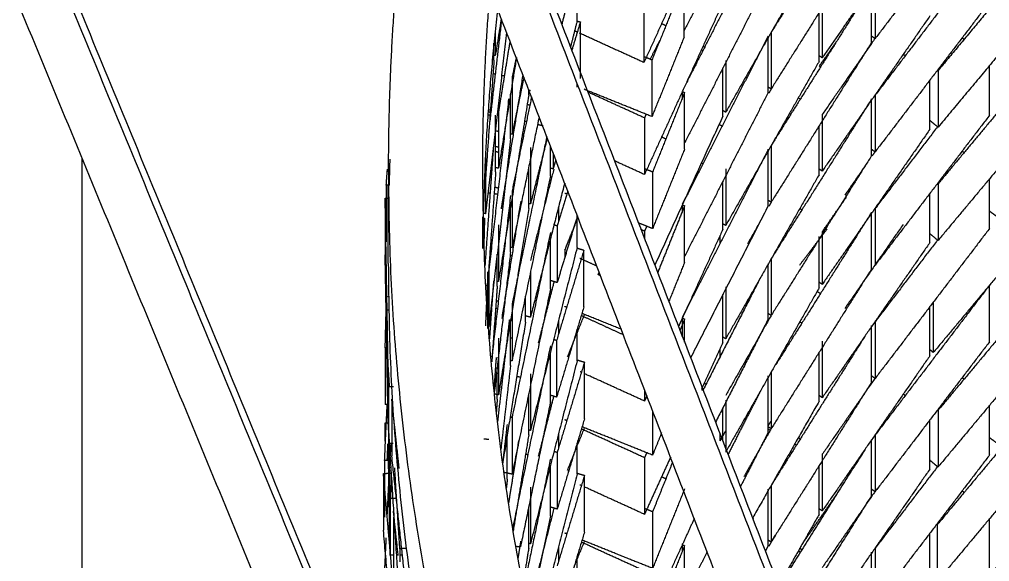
# Model space of a CAD drawing. Header units: millimetres. Extents: x 507.9 to 541, y 40.2 to 69.3.
# Drawn here: x 512.705 to 513.732, y 47.244 to 47.819 of the extents above; entities that cross this region are included whole.
import ezdxf

# ---------------------------------------------------------------- set-up
doc = ezdxf.new("R2010")
doc.units = ezdxf.units.MM
doc.layers.add('Make2D$Visible$Curves', color=7, linetype='Continuous', true_color=0x000000)

msp = doc.modelspace()

# ---------------------------------------------------------------- linework, layer by layer
at = {"layer": 'Make2D$Visible$Curves', "color": 18, "lineweight": -3, "true_color": 0x000000}
for points in [[(513.5639, 48.49888), (513.83715, 47.81827), (514.11039, 47.13766)], [(514.07804, 47.08119), (513.79968, 47.77564), (513.52132, 48.47009)], [(513.58407, 48.4678), (513.85491, 47.79319), (514.12576, 47.11857)], [(513.10106, 48.25327), (513.43227, 47.39569), (513.76349, 46.53811)], [(513.11648, 48.23429), (513.44769, 47.37671), (513.77891, 46.51913)], [(513.73084, 46.48194), (513.39464, 47.35353), (513.05845, 48.22512)], [(513.50866, 46.01484), (513.10515, 46.9946), (512.70163, 47.97436)], [(513.49749, 47.98103), (513.4531, 47.89396), (513.4087, 47.80689)], [(513.60005, 47.96324), (513.55057, 47.88443), (513.50109, 47.80562)], [(513.52401, 45.99606), (513.12049, 46.97582), (512.71698, 47.95559)], [(513.44897, 47.9549), (513.40747, 47.86391), (513.36598, 47.77293)], [(513.73092, 47.95589), (513.67081, 47.87702), (513.61069, 47.79816)], [(512.65705, 47.94805), (513.06716, 46.95334), (513.47728, 45.95863)], [(513.49699, 47.92005), (513.45346, 47.83467), (513.40993, 47.7493)], [(513.607, 47.91431), (513.55383, 47.82961), (513.50065, 47.74492)], [(513.55143, 47.89413), (513.502, 47.8072), (513.45257, 47.72027)], [(513.73093, 47.89589), (513.67081, 47.81702), (513.61069, 47.73816)], [(513.29509, 47.87608), (513.28709, 47.84471), (513.27909, 47.81334)], [(513.29529, 47.81688), (513.29529, 47.84658), (513.29529, 47.87627)], [(513.40844, 47.85986), (513.3915, 47.81775), (513.37456, 47.77563)], [(513.40844, 47.79986), (513.40844, 47.82986), (513.40844, 47.85986)], [(513.49749, 47.86103), (513.45332, 47.7744), (513.40915, 47.68776)], [(513.61069, 47.85816), (513.61069, 47.82816), (513.61069, 47.79816)], [(513.76317, 47.86729), (513.72025, 47.81584), (513.67733, 47.76439)], [(513.60714, 47.85344), (513.58095, 47.81566), (513.55476, 47.77787)], [(513.607, 47.79431), (513.607, 47.82431), (513.607, 47.85431)], [(513.59988, 47.84296), (513.55027, 47.76394), (513.50065, 47.68492)], [(513.36598, 47.83293), (513.36598, 47.80293), (513.36598, 47.77293)], [(513.44958, 47.83625), (513.42826, 47.78949), (513.40693, 47.74273)], [(513.55476, 47.83136), (513.55476, 47.80462), (513.55476, 47.77787)], [(513.73192, 47.83719), (513.6713, 47.75767), (513.61069, 47.67816)], [(513.21529, 47.81851), (513.20856, 47.76027), (513.20183, 47.70203)], [(513.21487, 47.81852), (513.21177, 47.79942), (513.20868, 47.78031)], [(513.29476, 47.8171), (513.29674, 47.8165), (513.29871, 47.8159)], [(513.55143, 47.77413), (513.55143, 47.79996), (513.55143, 47.82579)], [(513.6687, 47.82224), (513.61173, 47.74006), (513.55476, 47.65787)], [(513.58427, 47.8181), (513.58374, 47.8185), (513.5832, 47.81891)], [(513.77939, 47.82673), (513.72836, 47.76556), (513.67733, 47.70439)], [(513.29529, 47.81688), (513.29179, 47.80316), (513.28829, 47.78943)], [(513.29871, 47.8159), (513.29419, 47.80093), (513.28967, 47.78596)], [(513.29871, 47.7559), (513.29871, 47.7859), (513.29871, 47.8159)], [(513.38911, 47.8118), (513.38692, 47.81292), (513.38472, 47.81404)], [(513.22062, 47.80469), (513.20954, 47.70873), (513.19845, 47.61277)], [(513.20868, 47.80674), (513.20868, 47.79353), (513.20868, 47.78031)], [(513.2956, 47.80503), (513.29416, 47.80569), (513.29272, 47.80634)], [(513.36598, 47.77293), (513.33183, 47.7885), (513.29768, 47.80408)], [(513.37268, 47.77639), (513.37788, 47.78658), (513.38308, 47.79678)], [(513.40844, 47.79986), (513.3915, 47.75775), (513.37456, 47.71563)], [(513.49749, 47.80103), (513.45207, 47.71195), (513.40665, 47.62286)], [(513.49749, 47.74103), (513.49749, 47.77103), (513.49749, 47.80103)], [(513.50065, 47.80484), (513.50065, 47.77488), (513.50065, 47.74492)], [(513.61066, 47.79851), (513.58271, 47.75819), (513.55476, 47.71787)], [(513.61069, 47.79816), (513.60884, 47.79955), (513.607, 47.80094)], [(513.70294, 47.79907), (513.70396, 47.7983), (513.70498, 47.79753)], [(513.20729, 47.7755), (513.20729, 47.78449), (513.20729, 47.79347)], [(513.22418, 47.79555), (513.21814, 47.75827), (513.2121, 47.72098)], [(513.28953, 47.78629), (513.28998, 47.78727), (513.29043, 47.78826)], [(513.42693, 47.78658), (513.42787, 47.78615), (513.42881, 47.78572)], [(513.43024, 47.78913), (513.42941, 47.78966), (513.42857, 47.79018)], [(513.607, 47.79431), (513.55383, 47.70961), (513.50065, 47.62492)], [(513.55172, 47.76902), (513.56093, 47.7823), (513.57014, 47.79559)], [(513.20868, 47.78031), (513.20735, 47.78053), (513.20602, 47.78074)], [(513.23109, 47.77826), (513.2216, 47.71962), (513.2121, 47.66098)], [(513.23075, 47.77775), (513.22859, 47.7673), (513.22643, 47.75686)], [(513.37456, 47.77563), (513.37027, 47.77736), (513.36598, 47.77909)], [(513.55476, 47.77787), (513.55328, 47.7789), (513.5518, 47.77992)], [(513.64085, 47.78155), (513.64182, 47.78088), (513.64279, 47.7802)], [(513.79561, 47.78617), (513.73647, 47.71528), (513.67733, 47.64439)], [(513.20729, 47.7755), (513.20228, 47.7054), (513.19727, 47.6353)], [(513.37456, 47.77563), (513.37456, 47.74563), (513.37456, 47.71563)], [(513.44958, 47.71625), (513.44958, 47.74173), (513.44958, 47.76721)], [(513.45257, 47.77511), (513.45257, 47.74769), (513.45257, 47.72027)], [(513.55143, 47.77413), (513.502, 47.6872), (513.45257, 47.60027)], [(513.55172, 47.76902), (513.55234, 47.76863), (513.55296, 47.76824)], [(513.68329, 47.77154), (513.68302, 47.77174), (513.68274, 47.77195)], [(513.73192, 47.71719), (513.73192, 47.74351), (513.73192, 47.76982)], [(513.20866, 47.76054), (513.20746, 47.76079), (513.20625, 47.76104)], [(513.21829, 47.75855), (513.21683, 47.75885), (513.21536, 47.75915)], [(513.23785, 47.76002), (513.22806, 47.69952), (513.21826, 47.63901)], [(513.23897, 47.75747), (513.2327, 47.72716), (513.22643, 47.69686)], [(513.22643, 47.75686), (513.22643, 47.72686), (513.22643, 47.69686)], [(513.67733, 47.76439), (513.67733, 47.73439), (513.67733, 47.70439)], [(513.29529, 47.74689), (513.29529, 47.74863), (513.29529, 47.75036)], [(513.29609, 47.7472), (513.29603, 47.74702), (513.29598, 47.74684)], [(513.50065, 47.74492), (513.49907, 47.74592), (513.49749, 47.74691)], [(513.50142, 47.74619), (513.49984, 47.7434), (513.49825, 47.74061)], [(513.6687, 47.70224), (513.6687, 47.72825), (513.6687, 47.75426)], [(513.24407, 47.73841), (513.22809, 47.63969), (513.2121, 47.54098)], [(513.22482, 47.69212), (513.22482, 47.71583), (513.22482, 47.73955)], [(513.2471, 47.73676), (513.23677, 47.68681), (513.22643, 47.63686)], [(513.24407, 47.73841), (513.24407, 47.74099), (513.24407, 47.74357)], [(513.24588, 47.74308), (513.24505, 47.74329), (513.24422, 47.7435)], [(513.37456, 47.71563), (513.33859, 47.7301), (513.30262, 47.74457)], [(513.36659, 47.71428), (513.33669, 47.72792), (513.30678, 47.74155)], [(513.40665, 47.7421), (513.38662, 47.69819), (513.36659, 47.65428)], [(513.40905, 47.74121), (513.39212, 47.69909), (513.37518, 47.65698)], [(513.40629, 47.74232), (513.40767, 47.74176), (513.40905, 47.74121)], [(513.40665, 47.74196), (513.40665, 47.73859), (513.40665, 47.73522)], [(513.40905, 47.68121), (513.40905, 47.71121), (513.40905, 47.74121)], [(513.49749, 47.74103), (513.45336, 47.65448), (513.40923, 47.56793)], [(513.53162, 47.73391), (513.53052, 47.73467), (513.52942, 47.73543)], [(513.61069, 47.73816), (513.61069, 47.70816), (513.61069, 47.67816)], [(513.80545, 47.73796), (513.74139, 47.66118), (513.67733, 47.58439)], [(513.2228, 47.73458), (513.21234, 47.64401), (513.20188, 47.55344)], [(513.22528, 47.73362), (513.22467, 47.7338), (513.22406, 47.73399)], [(513.24521, 47.7276), (513.24383, 47.72802), (513.24245, 47.72843)], [(513.607, 47.73431), (513.55383, 47.64961), (513.50065, 47.56492)], [(513.607, 47.67431), (513.607, 47.70431), (513.607, 47.73431)], [(513.20093, 47.71767), (513.20251, 47.71756), (513.20408, 47.71745)], [(513.20106, 47.7209), (513.20222, 47.72061), (513.20337, 47.72031)], [(513.20425, 47.72225), (513.20289, 47.72247), (513.20153, 47.72269)], [(513.20907, 47.65709), (513.20907, 47.68709), (513.20907, 47.71709)], [(513.2121, 47.72098), (513.21171, 47.72104), (513.21132, 47.72111)], [(513.2121, 47.72098), (513.2121, 47.69098), (513.2121, 47.66098)], [(513.25509, 47.71533), (513.24076, 47.64609), (513.22643, 47.57686)], [(513.36835, 47.71813), (513.36747, 47.71621), (513.36659, 47.71428)], [(513.44958, 47.71625), (513.41358, 47.6373), (513.37758, 47.55836)], [(513.45257, 47.72027), (513.45108, 47.72112), (513.44958, 47.72197)], [(513.55476, 47.71787), (513.55476, 47.68787), (513.55476, 47.65787)], [(513.73192, 47.71719), (513.6713, 47.63767), (513.61069, 47.55816)], [(513.22988, 47.71356), (513.23013, 47.71349), (513.23039, 47.71343)], [(513.24004, 47.71097), (513.24087, 47.71075), (513.2417, 47.71054)], [(513.25348, 47.70754), (513.25633, 47.70681), (513.25919, 47.70608)], [(513.36659, 47.71428), (513.36659, 47.68428), (513.36659, 47.65428)], [(513.44559, 47.7075), (513.44726, 47.70665), (513.44893, 47.70579)], [(513.55143, 47.65413), (513.55143, 47.67996), (513.55143, 47.70579)], [(513.67683, 47.70493), (513.64376, 47.66154), (513.61069, 47.61816)], [(513.67733, 47.70439), (513.67306, 47.70796), (513.66878, 47.71152)], [(513.21226, 47.6998), (513.21054, 47.70015), (513.20881, 47.70051)], [(513.22643, 47.69686), (513.22566, 47.69702), (513.2249, 47.69718)], [(513.26321, 47.69455), (513.24482, 47.60571), (513.22643, 47.51686)], [(513.38928, 47.69171), (513.387, 47.69287), (513.38472, 47.69404)], [(513.58427, 47.6981), (513.58374, 47.6985), (513.5832, 47.69891)], [(513.6687, 47.70224), (513.63815, 47.65817), (513.6076, 47.6141)], [(513.20674, 47.68451), (513.2022, 47.62105), (513.19767, 47.55759)], [(513.22482, 47.69212), (513.21335, 47.59278), (513.20188, 47.49344)], [(513.20914, 47.68406), (513.21081, 47.68379), (513.21249, 47.68352)], [(513.26371, 47.69299), (513.25479, 47.65803), (513.24588, 47.62308)], [(513.26697, 47.65271), (513.26697, 47.66862), (513.26697, 47.68453)], [(513.50065, 47.68492), (513.50065, 47.65492), (513.50065, 47.62492)], [(513.21244, 47.67749), (513.21102, 47.67792), (513.2096, 47.67835)], [(513.22393, 47.67403), (513.22351, 47.67415), (513.22308, 47.67428)], [(513.22362, 47.68172), (513.22438, 47.6816), (513.22514, 47.68147)], [(513.24588, 47.68308), (513.24588, 47.65308), (513.24588, 47.62308)], [(513.26981, 47.67717), (513.26981, 47.66867), (513.26981, 47.66017)], [(513.40905, 47.68121), (513.39212, 47.63909), (513.37518, 47.59698)], [(513.49666, 47.6794), (513.45166, 47.59113), (513.40665, 47.50286)], [(513.49749, 47.62103), (513.49749, 47.65103), (513.49749, 47.68103)], [(513.607, 47.67431), (513.55409, 47.59003), (513.50118, 47.50576)], [(513.53088, 47.67415), (513.53088, 47.67361), (513.53088, 47.67307)], [(513.61069, 47.67816), (513.60884, 47.67955), (513.607, 47.68094)], [(513.61086, 47.67881), (513.60918, 47.67638), (513.6075, 47.67396)], [(513.70289, 47.67911), (513.70411, 47.67819), (513.70533, 47.67726)], [(512.77105, 47.67162), (512.77105, 46.4775), (512.77105, 45.28338)], [(513.0966, 47.6429), (513.09696, 47.65669), (513.09731, 47.67048)], [(513.19845, 47.67277), (513.19845, 47.64277), (513.19845, 47.61277)], [(513.27269, 47.66971), (513.27125, 47.66494), (513.26981, 47.66017)], [(513.36659, 47.65428), (513.35075, 47.6615), (513.33491, 47.66873)], [(513.42693, 47.66658), (513.42774, 47.66621), (513.42856, 47.66583)], [(513.60018, 47.6634), (513.5895, 47.64799), (513.57882, 47.63259)], [(513.09328, 47.64314), (513.09388, 47.65153), (513.09448, 47.65992)], [(513.20907, 47.65709), (513.20426, 47.58978), (513.19944, 47.52247)], [(513.2121, 47.66098), (513.21075, 47.6612), (513.2094, 47.66142)], [(513.24407, 47.61841), (513.24407, 47.64024), (513.24407, 47.66208)], [(513.27058, 47.65995), (513.25823, 47.61151), (513.24588, 47.56308)], [(513.26981, 47.66017), (513.26839, 47.6606), (513.26697, 47.66103)], [(513.37518, 47.65698), (513.37089, 47.65871), (513.36659, 47.66044)], [(513.37518, 47.65698), (513.37518, 47.62698), (513.37518, 47.59698)], [(513.45257, 47.66027), (513.45257, 47.63027), (513.45257, 47.60027)], [(513.55143, 47.65413), (513.502, 47.5672), (513.45257, 47.48027)], [(513.55476, 47.65787), (513.55309, 47.65903), (513.55143, 47.66018)], [(513.09328, 47.64314), (513.09328, 47.61314), (513.09328, 47.58314)], [(513.09665, 47.6429), (513.09497, 47.64302), (513.09328, 47.64314)], [(513.09539, 47.55986), (513.09539, 47.60153), (513.09539, 47.6432)], [(513.26697, 47.65271), (513.2467, 47.55479), (513.22643, 47.45686)], [(513.28212, 47.64524), (513.264, 47.57416), (513.24588, 47.50308)], [(513.44958, 47.59625), (513.44958, 47.62166), (513.44958, 47.64707)], [(513.67733, 47.64439), (513.67705, 47.64462), (513.67678, 47.64485)], [(513.67733, 47.64439), (513.67733, 47.61472), (513.67733, 47.58505)], [(513.73192, 47.59719), (513.73192, 47.62351), (513.73192, 47.64982)], [(513.19727, 47.6353), (513.19809, 47.6352), (513.19891, 47.63511)], [(513.20138, 47.63482), (513.20228, 47.63472), (513.20317, 47.63462)], [(513.20758, 47.63411), (513.2094, 47.6339), (513.21122, 47.63369)], [(513.21186, 47.63988), (513.21002, 47.64026), (513.20819, 47.64064)], [(513.21815, 47.63832), (513.2165, 47.62814), (513.21485, 47.61796)], [(513.22643, 47.63686), (513.22643, 47.60686), (513.22643, 47.57686)], [(513.28537, 47.63682), (513.27978, 47.61831), (513.27419, 47.5998)], [(513.28437, 47.6335), (513.28339, 47.6339), (513.2824, 47.6343)], [(513.6687, 47.58224), (513.6687, 47.60825), (513.6687, 47.63426)], [(513.09208, 47.62931), (513.09388, 47.62934), (513.09568, 47.62938)], [(513.09564, 47.42934), (513.09386, 47.52933), (513.09208, 47.62931)], [(513.09208, 47.62931), (513.09208, 47.59931), (513.09208, 47.56931)], [(513.22482, 47.63212), (513.21496, 47.5467), (513.20509, 47.46128)], [(513.23557, 47.62592), (513.22552, 47.56387), (513.21548, 47.50181)], [(513.24588, 47.62308), (513.24511, 47.62328), (513.24433, 47.62348)], [(513.38828, 47.62956), (513.38858, 47.62944), (513.38889, 47.62932)], [(513.40665, 47.62217), (513.40665, 47.6187), (513.40665, 47.61522)], [(513.40678, 47.62212), (513.40792, 47.62166), (513.40905, 47.62121)], [(513.50065, 47.62492), (513.49912, 47.62589), (513.49758, 47.62685)], [(513.5007, 47.62492), (513.49947, 47.62276), (513.49825, 47.62061)], [(513.55484, 47.59353), (513.56763, 47.61197), (513.58041, 47.63041)], [(513.19572, 47.61361), (513.1957, 47.61335), (513.19568, 47.61308)], [(513.19845, 47.61277), (513.19716, 47.61292), (513.19587, 47.61307)], [(513.24407, 47.61841), (513.23306, 47.55041), (513.22205, 47.48241)], [(513.22482, 47.57212), (513.22482, 47.59603), (513.22482, 47.61995)], [(513.27561, 47.61974), (513.27561, 47.61212), (513.27561, 47.60449)], [(513.40905, 47.62121), (513.39482, 47.58583), (513.38059, 47.55045)], [(513.40905, 47.56121), (513.40905, 47.59121), (513.40905, 47.62121)], [(513.49749, 47.62103), (513.45648, 47.54059), (513.41547, 47.46016)], [(513.60679, 47.61397), (513.55616, 47.53333), (513.50553, 47.45269)], [(513.53316, 47.61669), (513.53202, 47.61755), (513.53088, 47.61841)], [(513.60727, 47.61363), (513.58102, 47.57575), (513.55476, 47.53787)], [(513.607, 47.61338), (513.607, 47.61384), (513.607, 47.61431)], [(513.607, 47.55431), (513.607, 47.58377), (513.607, 47.61324)], [(513.61069, 47.61816), (513.61069, 47.58816), (513.61069, 47.55816)], [(513.61251, 47.62119), (513.61272, 47.62105), (513.61292, 47.62091)], [(513.80047, 47.61925), (513.73641, 47.54246), (513.67235, 47.46567)], [(513.74168, 47.60817), (513.7368, 47.6118), (513.73192, 47.61542)], [(513.19516, 47.60795), (513.19622, 47.60792), (513.19728, 47.6079)], [(513.19539, 47.57595), (513.19539, 47.59262), (513.19539, 47.6093)], [(513.19728, 47.6079), (513.19686, 47.59181), (513.19645, 47.57573)], [(513.29553, 47.61047), (513.28486, 47.57514), (513.27419, 47.5398)], [(513.2824, 47.5743), (513.28931, 47.59149), (513.29623, 47.60867)], [(513.29529, 47.57688), (513.29529, 47.59399), (513.29529, 47.61111)], [(513.37518, 47.59698), (513.36781, 47.59995), (513.36043, 47.60291)], [(513.45257, 47.60027), (513.45111, 47.6011), (513.44965, 47.60193)], [(513.48885, 47.60408), (513.48233, 47.59262), (513.47582, 47.58116)], [(513.2121, 47.60098), (513.2121, 47.57098), (513.2121, 47.54098)], [(513.26697, 47.59271), (513.2467, 47.49479), (513.22643, 47.39686)], [(513.27419, 47.5998), (513.2725, 47.60031), (513.2708, 47.60082)], [(513.27419, 47.5998), (513.27419, 47.5698), (513.27419, 47.5398)], [(513.36659, 47.59428), (513.36482, 47.59509), (513.36304, 47.5959)], [(513.36898, 47.59951), (513.36779, 47.59689), (513.36659, 47.59428)], [(513.36659, 47.59428), (513.36659, 47.59049), (513.36659, 47.5867)], [(513.44958, 47.59625), (513.42823, 47.54942), (513.40687, 47.50259)], [(513.53088, 47.55841), (513.54541, 47.57747), (513.55994, 47.59654)], [(513.55476, 47.5934), (513.55476, 47.56564), (513.55476, 47.53787)], [(513.64035, 47.60135), (513.60948, 47.55682), (513.57862, 47.51229)], [(513.73192, 47.59719), (513.6713, 47.51767), (513.61069, 47.43816)], [(513.67733, 47.58439), (513.67302, 47.58799), (513.6687, 47.59159)], [(513.26697, 47.53271), (513.26697, 47.55925), (513.26697, 47.58579)], [(513.44655, 47.5814), (513.44655, 47.58549), (513.44655, 47.58959)], [(513.55143, 47.53413), (513.55143, 47.56136), (513.55143, 47.5886)], [(513.6687, 47.58224), (513.61173, 47.50006), (513.55476, 47.41787)], [(513.67658, 47.5846), (513.64363, 47.54138), (513.61069, 47.49816)], [(513.67759, 47.58592), (513.67728, 47.58551), (513.67697, 47.58511)], [(513.22482, 47.57212), (513.21623, 47.49769), (513.20763, 47.42326)], [(513.2121, 47.57983), (513.21201, 47.57985), (513.21192, 47.57987)], [(513.22643, 47.57686), (513.22562, 47.57703), (513.22482, 47.57719)], [(513.29529, 47.57688), (513.27059, 47.47998), (513.24588, 47.38308)], [(513.30248, 47.57418), (513.28803, 47.52632), (513.27358, 47.47845)], [(513.2824, 47.5743), (513.2824, 47.57064), (513.2824, 47.56699)], [(513.29535, 47.57634), (513.29892, 47.57526), (513.30248, 47.57418)], [(513.30248, 47.51418), (513.30248, 47.54418), (513.30248, 47.57418)], [(513.09208, 47.56931), (513.09262, 47.56932), (513.09315, 47.56933)], [(513.09491, 47.41048), (513.0935, 47.4899), (513.09208, 47.56931)], [(513.21071, 47.53617), (513.21071, 47.55305), (513.21071, 47.56993)], [(513.22621, 47.5681), (513.22537, 47.56831), (513.22453, 47.56852)], [(513.31603, 47.55734), (513.30716, 47.56139), (513.29828, 47.56543)], [(513.40905, 47.56121), (513.40077, 47.54062), (513.39249, 47.52003)], [(513.40999, 47.56942), (513.40965, 47.56868), (513.40931, 47.56794)], [(513.50065, 47.56492), (513.50065, 47.53492), (513.50065, 47.50492)], [(513.20082, 47.55117), (513.1995, 47.52255), (513.19818, 47.49393)], [(513.20082, 47.49117), (513.20082, 47.52117), (513.20082, 47.55117)], [(513.20188, 47.55344), (513.20182, 47.55344), (513.20176, 47.55345)], [(513.20188, 47.55344), (513.20188, 47.52344), (513.20188, 47.49344)], [(513.24588, 47.55085), (513.24588, 47.52696), (513.24588, 47.50308)], [(513.31756, 47.54828), (513.31813, 47.54941), (513.31871, 47.55053)], [(513.49749, 47.50103), (513.49749, 47.53037), (513.49749, 47.55971)], [(513.607, 47.55431), (513.55383, 47.46961), (513.50065, 47.38492)], [(513.80545, 47.55796), (513.74139, 47.48118), (513.67733, 47.40439)], [(513.20681, 47.54153), (513.20582, 47.52778), (513.20484, 47.51403)], [(513.2121, 47.54098), (513.21156, 47.54107), (513.21102, 47.54115)], [(513.27083, 47.54093), (513.2625, 47.50827), (513.25418, 47.47562)], [(513.27419, 47.5398), (513.27064, 47.54087), (513.2671, 47.54194)], [(513.32, 47.54704), (513.31878, 47.54766), (513.31756, 47.54828)], [(513.48885, 47.54408), (513.45884, 47.48522), (513.42882, 47.42635)], [(513.55476, 47.53787), (513.55309, 47.53903), (513.55143, 47.54018)], [(513.09214, 47.47055), (513.09296, 47.50223), (513.09378, 47.53391)], [(513.19867, 47.53703), (513.20039, 47.5369), (513.2021, 47.53678)], [(513.21071, 47.53617), (513.20784, 47.49606), (513.20498, 47.45596)], [(513.26697, 47.53271), (513.2467, 47.43479), (513.22643, 47.33686)], [(513.45257, 47.53519), (513.45257, 47.53436), (513.45257, 47.53354)], [(513.55143, 47.53413), (513.502, 47.4472), (513.45257, 47.36027)], [(513.45257, 47.53292), (513.45257, 47.5066), (513.45257, 47.48027)], [(513.54936, 47.5305), (513.55116, 47.52937), (513.55296, 47.52824)], [(513.73192, 47.53719), (513.67138, 47.45778), (513.61085, 47.37837)], [(513.73192, 47.47719), (513.73192, 47.50719), (513.73192, 47.53719)], [(513.09506, 47.52473), (513.09507, 47.52489), (513.09509, 47.52505)], [(513.09565, 47.52469), (513.09536, 47.52471), (513.09506, 47.52473)], [(513.2009, 47.52215), (513.20017, 47.5223), (513.19944, 47.52245)], [(513.21196, 47.51986), (513.21077, 47.5201), (513.20958, 47.52035)], [(513.24064, 47.49774), (513.24064, 47.51164), (513.24064, 47.52554)], [(513.44958, 47.47625), (513.44958, 47.50166), (513.44958, 47.52707)], [(513.09386, 47.5109), (513.09503, 47.51093), (513.0962, 47.51095)], [(513.20226, 47.5142), (513.2013, 47.51445), (513.20034, 47.51469)], [(513.20479, 47.51331), (513.20361, 47.49679), (513.20243, 47.48028)], [(513.21095, 47.51199), (513.21016, 47.51219), (513.20938, 47.51239)], [(513.21911, 47.51838), (513.21869, 47.51846), (513.21827, 47.51855)], [(513.22643, 47.51686), (513.22643, 47.48686), (513.22643, 47.45686)], [(513.30248, 47.51418), (513.28803, 47.46632), (513.27358, 47.41845)], [(513.28418, 47.51358), (513.28329, 47.51394), (513.2824, 47.5143)], [(513.6687, 47.46224), (513.6687, 47.48825), (513.6687, 47.51426)], [(513.67235, 47.51905), (513.67235, 47.49236), (513.67235, 47.46567)], [(513.71159, 47.51052), (513.71103, 47.51094), (513.71046, 47.51136)], [(513.22346, 47.50028), (513.21723, 47.44639), (513.21101, 47.39249)], [(513.22361, 47.5005), (513.22508, 47.50026), (513.22654, 47.50002)], [(513.22482, 47.45212), (513.22482, 47.47583), (513.22482, 47.49955)], [(513.22679, 47.50795), (513.2265, 47.50802), (513.22621, 47.5081)], [(513.24588, 47.50308), (513.24326, 47.50375), (513.24064, 47.50441)], [(513.27561, 47.49968), (513.27561, 47.49249), (513.27561, 47.48531)], [(513.28509, 47.46097), (513.29405, 47.48326), (513.30301, 47.50554)], [(513.34439, 47.4844), (513.32202, 47.49461), (513.29965, 47.50481)], [(513.34237, 47.49018), (513.32135, 47.49863), (513.30034, 47.50708)], [(513.40665, 47.5021), (513.40465, 47.49772), (513.40265, 47.49334)], [(513.40905, 47.50121), (513.40664, 47.49522), (513.40424, 47.48923)], [(513.40636, 47.50229), (513.40771, 47.50175), (513.40905, 47.50121)], [(513.40665, 47.50182), (513.40665, 47.4924), (513.40665, 47.48299)], [(513.40905, 47.47681), (513.40905, 47.48901), (513.40905, 47.50121)], [(513.49749, 47.50103), (513.46972, 47.44656), (513.44194, 47.39208)], [(513.50053, 47.50462), (513.47655, 47.46245), (513.45257, 47.42027)], [(513.50065, 47.50492), (513.49907, 47.50592), (513.49749, 47.50691)], [(513.24064, 47.49774), (513.22849, 47.42266), (513.21633, 47.34758)], [(513.29529, 47.45688), (513.29529, 47.47362), (513.29529, 47.49036)], [(513.53316, 47.49669), (513.53202, 47.49755), (513.53088, 47.49841)], [(513.607, 47.43431), (513.607, 47.46431), (513.607, 47.49431)], [(513.61069, 47.49816), (513.61069, 47.46816), (513.61069, 47.43816)], [(513.80545, 47.49796), (513.74139, 47.42118), (513.67733, 47.34439)], [(513.20196, 47.48617), (513.2024, 47.48608), (513.20283, 47.48599)], [(513.20706, 47.48511), (513.20744, 47.48503), (513.20783, 47.48495)], [(513.22192, 47.48163), (513.21701, 47.45131), (513.2121, 47.42098)], [(513.2121, 47.48098), (513.2121, 47.45098), (513.2121, 47.42098)], [(513.22505, 47.48139), (513.22599, 47.48119), (513.22692, 47.481)], [(513.27358, 47.47845), (513.27212, 47.47889), (513.27067, 47.47933)], [(513.27358, 47.47845), (513.27358, 47.44845), (513.27358, 47.41845)], [(513.45257, 47.48027), (513.45111, 47.4811), (513.44966, 47.48193)], [(513.59989, 47.48298), (513.55027, 47.40395), (513.50065, 47.32492)], [(513.09491, 47.47048), (513.09352, 47.47051), (513.09214, 47.47055)], [(513.09214, 47.47055), (513.09214, 47.44055), (513.09214, 47.41055)], [(513.26697, 47.47271), (513.24701, 47.3763), (513.22705, 47.27988)], [(513.44958, 47.47625), (513.43835, 47.45161), (513.42711, 47.42697)], [(513.44655, 47.46111), (513.44655, 47.46535), (513.44655, 47.46959)], [(513.55476, 47.47787), (513.55476, 47.44787), (513.55476, 47.41787)], [(513.73192, 47.47719), (513.6713, 47.39767), (513.61069, 47.31816)], [(513.67235, 47.46567), (513.67052, 47.4672), (513.6687, 47.46872)], [(513.20572, 47.46115), (513.20506, 47.46129), (513.2044, 47.46142)], [(513.2096, 47.46056), (513.2084, 47.44382), (513.2072, 47.42708)], [(513.21211, 47.45983), (513.21151, 47.45995), (513.21091, 47.46007)], [(513.26697, 47.41271), (513.26697, 47.43834), (513.26697, 47.46398)], [(513.29529, 47.45789), (513.29919, 47.45671), (513.3031, 47.45553)], [(513.55143, 47.41413), (513.55143, 47.43996), (513.55143, 47.46579)], [(513.6687, 47.46224), (513.61173, 47.38006), (513.55476, 47.29787)], [(513.58427, 47.4581), (513.58374, 47.4585), (513.5832, 47.45891)], [(513.09677, 47.42936), (513.09609, 47.4401), (513.09541, 47.45084)], [(513.21071, 47.41617), (513.21071, 47.43305), (513.21071, 47.44993)], [(513.22482, 47.45212), (513.2197, 47.4078), (513.21459, 47.36348)], [(513.22643, 47.45686), (513.22565, 47.45702), (513.22487, 47.45719)], [(513.29529, 47.45688), (513.27059, 47.35998), (513.24588, 47.26308)], [(513.3031, 47.45553), (513.28865, 47.40767), (513.27419, 47.3598)], [(513.3031, 47.39553), (513.3031, 47.42553), (513.3031, 47.45553)], [(513.21008, 47.44391), (513.21109, 47.44375), (513.2121, 47.44358)], [(513.21597, 47.44296), (513.21656, 47.44286), (513.21715, 47.44277)], [(513.23137, 47.44046), (513.23335, 47.44014), (513.23532, 47.43983)], [(513.24588, 47.44308), (513.24588, 47.41308), (513.24588, 47.38308)], [(513.29984, 47.44472), (513.29921, 47.44501), (513.29859, 47.44529)], [(513.36659, 47.41428), (513.33485, 47.42876), (513.3031, 47.44323)], [(513.49749, 47.38103), (513.49749, 47.41103), (513.49749, 47.44103)], [(513.50065, 47.44484), (513.50065, 47.41488), (513.50065, 47.38492)], [(513.61069, 47.43856), (513.58272, 47.39822), (513.55476, 47.35787)], [(513.61069, 47.43816), (513.60884, 47.43955), (513.607, 47.44094)], [(513.70289, 47.43911), (513.70393, 47.43832), (513.70498, 47.43753)], [(513.1008, 47.42944), (513.09822, 47.42939), (513.09564, 47.42934)], [(513.09564, 47.42934), (513.09564, 47.39934), (513.09564, 47.36934)], [(513.43176, 47.4321), (513.43084, 47.43263), (513.42993, 47.43315)], [(513.607, 47.43431), (513.55383, 47.34961), (513.50065, 47.26492)], [(513.80437, 47.43655), (513.74031, 47.35976), (513.67625, 47.28297)], [(513.2121, 47.42098), (513.20978, 47.42136), (513.20745, 47.42173)], [(513.24407, 47.37841), (513.24407, 47.40024), (513.24407, 47.42208)], [(513.27055, 47.41983), (513.26235, 47.38768), (513.25415, 47.35552)], [(513.27358, 47.41845), (513.27034, 47.41943), (513.2671, 47.42041)], [(513.36659, 47.42625), (513.36659, 47.42026), (513.36659, 47.41428)], [(513.36923, 47.42007), (513.36791, 47.41717), (513.36659, 47.41428)], [(513.42693, 47.42658), (513.42766, 47.42625), (513.42838, 47.42592)], [(513.48876, 47.42391), (513.47191, 47.39085), (513.45506, 47.3578)], [(513.55476, 47.41787), (513.55322, 47.41894), (513.55168, 47.42001)], [(513.64061, 47.42172), (513.64168, 47.42097), (513.64276, 47.42023)], [(513.09152, 47.35136), (513.09287, 47.38074), (513.09423, 47.41012)], [(513.09491, 47.41048), (513.09352, 47.41051), (513.09214, 47.41055)], [(513.09482, 47.39735), (513.0947, 47.40368), (513.09459, 47.41002)], [(513.0991, 47.41614), (513.0991, 47.38614), (513.0991, 47.35614)], [(513.10696, 47.34283), (513.10303, 47.37948), (513.0991, 47.41614)], [(513.21071, 47.41617), (513.21014, 47.40815), (513.20957, 47.40014)], [(513.26697, 47.41271), (513.25116, 47.33635), (513.23535, 47.26)], [(513.44958, 47.37182), (513.44958, 47.38944), (513.44958, 47.40707)], [(513.45257, 47.41533), (513.45257, 47.3878), (513.45257, 47.36027)], [(513.55143, 47.41413), (513.51631, 47.35238), (513.4812, 47.29063)], [(513.73192, 47.35719), (513.73192, 47.38351), (513.73192, 47.40982)], [(513.10764, 47.19775), (513.10132, 47.29755), (513.09499, 47.39735)], [(513.22643, 47.39686), (513.2254, 47.39707), (513.22438, 47.39729)], [(513.22643, 47.39686), (513.22643, 47.36686), (513.22643, 47.33686)], [(513.37518, 47.40399), (513.37518, 47.38049), (513.37518, 47.35698)], [(513.47408, 47.39811), (513.4747, 47.39776), (513.47531, 47.39741)], [(513.47669, 47.39997), (513.47612, 47.40033), (513.47555, 47.40069)], [(513.67733, 47.40439), (513.67733, 47.37465), (513.67733, 47.34492)], [(513.09193, 47.39113), (513.09369, 47.39116), (513.09545, 47.39119)], [(513.09232, 47.36906), (513.09212, 47.3801), (513.09193, 47.39113)], [(513.22116, 47.38938), (513.21875, 47.36848), (513.21633, 47.34758)], [(513.3031, 47.39553), (513.28865, 47.34767), (513.27419, 47.2998)], [(513.28437, 47.3935), (513.28339, 47.3939), (513.2824, 47.3943)], [(513.2852, 47.34124), (513.29418, 47.36359), (513.30317, 47.38594)], [(513.37518, 47.35698), (513.33785, 47.37199), (513.30053, 47.38701)], [(513.49749, 47.38796), (513.49907, 47.39047), (513.50065, 47.39299)], [(513.50065, 47.38492), (513.49907, 47.38592), (513.49749, 47.38691)], [(513.62086, 47.3915), (513.62048, 47.39182), (513.6201, 47.39213)], [(513.6687, 47.34224), (513.6687, 47.36825), (513.6687, 47.39426)], [(513.2214, 47.33145), (513.2214, 47.35516), (513.2214, 47.37888)], [(513.24407, 47.37841), (513.23582, 47.32746), (513.22757, 47.27651)], [(513.24588, 47.38308), (513.24519, 47.38326), (513.24449, 47.38343)], [(513.27561, 47.37968), (513.27561, 47.37209), (513.27561, 47.36449)], [(513.36659, 47.35428), (513.33326, 47.36948), (513.29994, 47.38468)], [(513.38466, 47.38055), (513.37992, 47.36877), (513.37518, 47.35698)], [(513.44655, 47.37199), (513.44956, 47.37729), (513.45258, 47.38259)], [(513.44655, 47.37199), (513.44655, 47.37584), (513.44655, 47.37968)], [(513.49749, 47.38103), (513.48285, 47.35231), (513.46821, 47.3236)], [(513.50051, 47.38459), (513.48619, 47.3594), (513.47187, 47.33421)], [(513.49749, 47.3848), (513.49887, 47.38401), (513.50025, 47.38323)], [(513.61069, 47.37816), (513.61069, 47.34816), (513.61069, 47.31816)], [(513.80437, 47.37655), (513.74042, 47.29989), (513.67647, 47.22323)], [(513.09431, 47.352), (513.0947, 47.36044), (513.09509, 47.36888)], [(513.09742, 47.25094), (513.09637, 47.3099), (513.09532, 47.36887)], [(513.10071, 47.36943), (513.09817, 47.36939), (513.09564, 47.36934)], [(513.09742, 47.31094), (513.0969, 47.34016), (513.09638, 47.36939)], [(513.09725, 47.35136), (513.09789, 47.36039), (513.09854, 47.36942)], [(513.20188, 47.37344), (513.19928, 47.37374), (513.19669, 47.37404)], [(513.23338, 47.37237), (513.22804, 47.33942), (513.22271, 47.30647)], [(513.29529, 47.33688), (513.29529, 47.35329), (513.29529, 47.36969)], [(513.52564, 47.36879), (513.52658, 47.36826), (513.52752, 47.36772)], [(513.53147, 47.37401), (513.53045, 47.37472), (513.52942, 47.37543)], [(513.607, 47.31431), (513.607, 47.3438), (513.607, 47.3733)], [(513.74168, 47.36817), (513.7368, 47.3718), (513.73192, 47.37542)], [(513.11603, 47.19832), (513.10756, 47.27723), (513.0991, 47.35614)], [(513.2413, 47.35802), (513.24222, 47.35783), (513.24315, 47.35764)], [(513.27419, 47.3598), (513.2725, 47.36031), (513.2708, 47.36082)], [(513.27419, 47.3598), (513.27419, 47.3298), (513.27419, 47.2998)], [(513.36897, 47.35948), (513.36778, 47.35688), (513.36659, 47.35428)], [(513.39436, 47.35515), (513.38047, 47.32471), (513.36659, 47.29428)], [(513.59972, 47.36271), (513.5544, 47.29053), (513.50908, 47.21835)], [(513.55476, 47.35787), (513.55476, 47.32787), (513.55476, 47.29787)], [(513.73192, 47.35719), (513.6713, 47.27767), (513.61069, 47.19816)], [(513.09961, 47.35137), (513.09556, 47.35136), (513.09152, 47.35136)], [(513.09152, 47.35136), (513.09152, 47.32136), (513.09152, 47.29136)], [(513.26697, 47.35271), (513.25283, 47.28443), (513.2387, 47.21614)], [(513.26697, 47.29271), (513.26697, 47.3193), (513.26697, 47.3459)], [(513.36659, 47.35428), (513.36659, 47.32428), (513.36659, 47.29428)], [(513.39632, 47.34954), (513.38575, 47.32326), (513.37518, 47.29698)], [(513.55143, 47.29413), (513.55143, 47.31996), (513.55143, 47.34579)], [(513.67733, 47.34439), (513.67302, 47.34799), (513.6687, 47.35159)], [(513.09029, 47.33758), (513.09468, 47.33775), (513.09906, 47.33792)], [(513.09732, 47.25665), (513.0938, 47.29712), (513.09029, 47.33758)], [(513.09029, 47.33758), (513.09029, 47.30758), (513.09029, 47.27758)], [(513.09871, 47.34366), (513.09771, 47.34373), (513.0967, 47.34381)], [(513.10764, 47.25775), (513.10492, 47.30065), (513.1022, 47.34355)], [(513.22643, 47.33686), (513.22219, 47.33774), (513.21796, 47.33862)], [(513.29529, 47.33688), (513.27285, 47.24886), (513.25041, 47.16084)], [(513.3031, 47.33553), (513.28865, 47.28767), (513.27419, 47.2398)], [(513.28552, 47.34084), (513.28604, 47.34068), (513.28655, 47.34053)], [(513.29529, 47.33789), (513.29919, 47.33671), (513.3031, 47.33553)], [(513.3031, 47.27553), (513.3031, 47.30553), (513.3031, 47.33553)], [(513.6687, 47.34224), (513.61173, 47.26006), (513.55476, 47.17787)], [(513.5843, 47.33808), (513.58375, 47.33849), (513.5832, 47.33891)], [(513.67656, 47.34457), (513.64377, 47.30155), (513.61098, 47.25854)], [(513.09429, 47.29149), (513.09516, 47.31031), (513.09603, 47.32913)], [(513.0961, 47.27067), (513.09756, 47.30227), (513.09902, 47.33388)], [(513.2214, 47.33145), (513.22086, 47.32679), (513.22033, 47.32213)], [(513.29984, 47.32472), (513.29912, 47.32505), (513.2984, 47.32538)], [(513.38917, 47.33177), (513.38695, 47.3329), (513.38472, 47.33404)], [(513.50065, 47.32492), (513.50065, 47.29492), (513.50065, 47.26492)], [(513.24588, 47.32308), (513.24588, 47.29308), (513.24588, 47.26308)], [(513.36659, 47.29428), (513.3349, 47.30873), (513.30321, 47.32319)], [(513.40905, 47.32121), (513.39212, 47.27909), (513.37518, 47.23698)], [(513.40665, 47.32292), (513.40665, 47.32289), (513.40665, 47.32286)], [(513.40666, 47.32289), (513.40665, 47.32287), (513.40665, 47.32286)], [(513.49749, 47.26103), (513.49749, 47.29103), (513.49749, 47.32103)], [(513.607, 47.31431), (513.56515, 47.24764), (513.52329, 47.18098)], [(513.53398, 47.26343), (513.55208, 47.28954), (513.57018, 47.31566)], [(513.61264, 47.32137), (513.5837, 47.27962), (513.55476, 47.23787)], [(513.61069, 47.31816), (513.60884, 47.31955), (513.607, 47.32094)], [(513.80421, 47.31634), (513.74016, 47.23957), (513.67612, 47.1628)], [(513.70316, 47.3189), (513.7041, 47.31819), (513.70504, 47.31748)], [(513.10305, 47.31104), (513.10023, 47.31099), (513.09742, 47.31094)], [(513.09742, 47.31094), (513.09742, 47.28094), (513.09742, 47.25094)], [(513.10591, 47.25081), (513.10339, 47.27427), (513.10088, 47.29773)], [(513.24407, 47.25841), (513.24407, 47.28024), (513.24407, 47.30208)], [(513.27082, 47.3009), (513.25835, 47.25199), (513.24588, 47.20308)], [(513.27419, 47.2998), (513.27058, 47.30089), (513.26697, 47.30198)], [(513.37518, 47.29698), (513.37089, 47.29871), (513.36659, 47.30044)], [(513.37518, 47.29698), (513.37518, 47.26698), (513.37518, 47.23698)], [(513.55143, 47.29413), (513.52989, 47.25626), (513.50836, 47.21839)], [(513.55476, 47.29787), (513.55313, 47.299), (513.5515, 47.30013)], [(513.10088, 47.2913), (513.10088, 47.26451), (513.10088, 47.23773)], [(513.26697, 47.29271), (513.25589, 47.23919), (513.24481, 47.18567)], [(513.41925, 47.28974), (513.41313, 47.27632), (513.40701, 47.2629)], [(513.48183, 47.29031), (513.4817, 47.29005), (513.48157, 47.2898)], [(513.73192, 47.23719), (513.73192, 47.26345), (513.73192, 47.2897)], [(513.10759, 47.07833), (513.09894, 47.17795), (513.09029, 47.27758)], [(513.3031, 47.27553), (513.28865, 47.22767), (513.27419, 47.1798)], [(513.28437, 47.2735), (513.28339, 47.2739), (513.2824, 47.2743)], [(513.6687, 47.22224), (513.6687, 47.24825), (513.6687, 47.27426)], [(513.67625, 47.28297), (513.67625, 47.2532), (513.67625, 47.22342)], [(513.09152, 47.23136), (513.09239, 47.25035), (513.09327, 47.26933)], [(513.10364, 47.26478), (513.10309, 47.26485), (513.10254, 47.26491)], [(513.23553, 47.26568), (513.23409, 47.2568), (513.23265, 47.24792)], [(513.24588, 47.26308), (513.24502, 47.2633), (513.24415, 47.26352)], [(513.28509, 47.22097), (513.29404, 47.24324), (513.303, 47.26552)], [(513.36659, 47.23428), (513.33344, 47.2494), (513.30029, 47.26452)], [(513.37518, 47.23698), (513.33785, 47.25199), (513.30053, 47.26701)], [(513.40665, 47.26286), (513.40665, 47.25904), (513.40665, 47.25522)], [(513.50065, 47.26492), (513.49907, 47.26592), (513.49749, 47.26691)], [(513.50488, 47.27227), (513.50156, 47.26644), (513.49825, 47.26061)], [(513.11365, 47.25813), (513.11064, 47.25794), (513.10764, 47.25775)], [(513.10764, 47.25775), (513.10764, 47.25082), (513.10764, 47.24389)], [(513.23075, 47.26057), (513.23254, 47.26027), (513.23434, 47.25998)], [(513.24407, 47.25841), (513.24096, 47.23921), (513.23785, 47.22001)], [(513.27561, 47.25968), (513.27561, 47.25209), (513.27561, 47.24449)], [(513.40665, 47.2621), (513.38662, 47.21819), (513.36659, 47.17428)], [(513.40905, 47.26121), (513.39212, 47.21909), (513.37518, 47.17698)], [(513.40643, 47.26226), (513.40774, 47.26173), (513.40905, 47.26121)], [(513.40905, 47.20121), (513.40905, 47.23121), (513.40905, 47.26121)], [(513.43312, 47.25477), (513.42112, 47.23124), (513.40912, 47.20771)], [(513.49749, 47.26103), (513.49609, 47.25828), (513.49468, 47.25552)], [(513.53147, 47.25401), (513.53045, 47.25472), (513.52942, 47.25543)], [(513.53316, 47.25669), (513.53202, 47.25755), (513.53088, 47.25841)], [(513.607, 47.19431), (513.607, 47.22431), (513.607, 47.25431)], [(513.61069, 47.25816), (513.61069, 47.22816), (513.61069, 47.19816)], [(513.80424, 47.25638), (513.74043, 47.17989), (513.67662, 47.1034)], [(513.10088, 47.251), (513.09915, 47.25097), (513.09742, 47.25094)], [(513.10759, 47.13833), (513.10271, 47.19447), (513.09784, 47.25062)], [(513.11078, 47.25117), (513.10922, 47.25115), (513.10766, 47.25112)], [(513.29529, 47.21688), (513.29529, 47.23327), (513.29529, 47.24967)]]:
    msp.add_open_spline(points, degree=2, dxfattribs=at)
for points, weights in [([(513.12692, 48.0476), (513.09539, 47.85501), (513.09539, 47.65986)], [0.856838429681, 0.85253709878, 0.853867800566]), ([(513.19539, 47.65986), (513.19539, 47.75496), (513.20324, 47.84974)], [0.853867800566, 0.853190594031, 0.853972020271]), ([(513.21121, 47.82909), (513.19854, 47.72167), (513.19602, 47.61353)], [0.85488548776, 0.853299877506, 0.853601636988]), ([(513.09539, 47.65986), (513.09539, 46.84272), (513.59408, 46.1954)], [0.853867800566, 0.859485104783, 0.965462160425]), ([(513.64635, 46.29213), (513.19539, 46.90165), (513.19539, 47.65986)], [0.958787893198, 0.859305501254, 0.853867800566]), ([(513.09539, 47.55986), (513.09539, 46.77179), (513.56262, 46.13717)], [0.853867800566, 0.859283981307, 0.958001953983])]:
    msp.add_rational_spline(points, weights, degree=2, dxfattribs=at)

doc.saveas('drawing.dxf')
